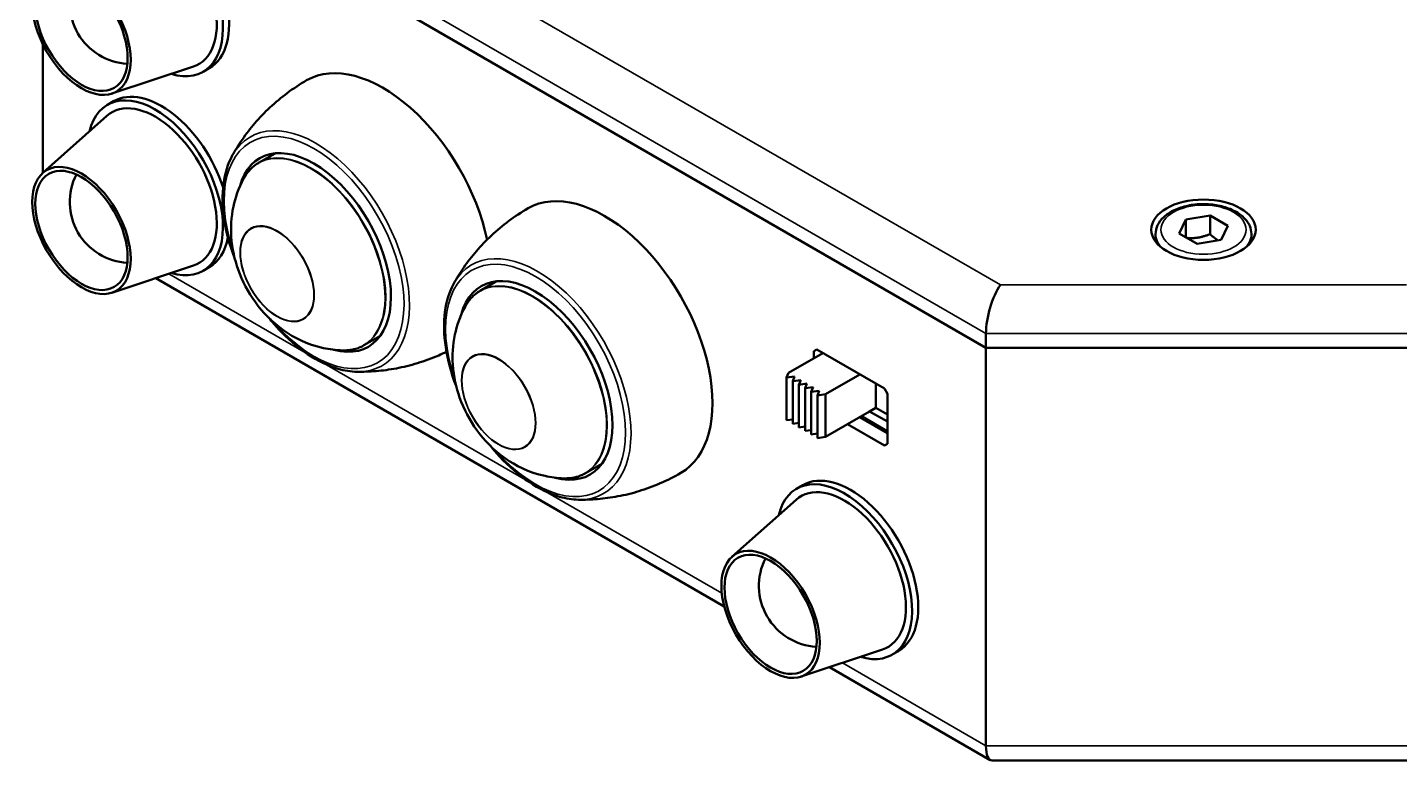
# Model space of a CAD drawing. Header units: inches. Extents: x -24.6 to 49, y -43 to 20.8.
# Drawn here: x -24.56 to -15.24, y 8.73 to 13.7 of the extents above; entities that cross this region are included whole.
import ezdxf

# ---------------------------------------------------------------- set-up
doc = ezdxf.new("R2010")
doc.units = ezdxf.units.IN
doc.header["$MEASUREMENT"] = 0
doc.layers.add('Visible (ANSI)', color=7, linetype='Continuous', lineweight=50)
doc.layers.add('Visible Narrow (ANSI)', color=7, linetype='Continuous', lineweight=35)

msp = doc.modelspace()

# ---------------------------------------------------------------- linework, layer by layer
at = {"layer": 'Visible (ANSI)'}
for p, q in [((-24.4528, 15.2251), (-18.0517, 11.5295)), ((-24.4528, 15.2251), (-18.0517, 11.5295)), ((-24.4528, 12.7151), (-24.4528, 13.5884)), ((-23.9834, 13.2528), (-23.4306, 13.4365)), ((-23.3225, 13.426), (-23.3643, 13.4019)), ((-23.9721, 13.2011), (-24.0139, 13.177)), ((-24.4526, 12.7153), (-24.0171, 13.1022)), ((-22.988, 12.7834), (-22.8764, 12.8479)), ((-16.74, 12.3047), (-16.6959, 12.3998)), ((-16.6959, 12.3998), (-16.5312, 12.4253)), ((-16.6959, 12.3998), (-16.6959, 12.2793)), ((-16.5312, 12.4253), (-16.4106, 12.3557)), ((-16.5312, 12.2999), (-16.5312, 12.4253)), ((-16.9001, 12.3013), (-16.9001, 12.2485)), ((-16.6194, 12.2351), (-16.74, 12.3047)), ((-16.4106, 12.3557), (-16.4548, 12.2606)), ((-16.2505, 12.3013), (-16.2505, 12.2485)), ((-16.4548, 12.2606), (-16.6194, 12.2351)), ((-23.9834, 11.9027), (-23.4306, 12.0864)), ((-23.3225, 12.0759), (-23.3643, 12.0518)), ((-23.6852, 12.0018), (-19.8283, 9.7751)), ((-21.4847, 11.9155), (-21.3731, 11.98)), ((-22.2734, 11.5458), (-22.1618, 11.6102)), ((-18.0517, 11.5295), (-18.0517, 11.6259)), ((-19.1583, 11.4933), (-19.3922, 11.3583)), ((-19.2, 11.5174), (-19.2209, 11.5054)), ((-19.2209, 11.4572), (-19.2209, 11.5054)), ((-19.2, 11.5174), (-18.7407, 11.2522)), ((-18.0517, 8.8292), (-18.0517, 11.5295)), ((-18.0517, 11.5295), (-15.0989, 11.5295)), ((-18.0517, 11.5295), (-15.0989, 11.5295)), ((-19.3922, 11.3583), (-19.4047, 11.327)), ((-19.4047, 11.327), (-19.3504, 11.3342)), ((-19.4047, 11.0377), (-19.4047, 11.327)), ((-19.3504, 11.3342), (-19.3629, 11.3029)), ((-19.3629, 11.3029), (-19.3086, 11.3101)), ((-19.3629, 11.3029), (-19.3629, 11.0135)), ((-19.3086, 11.3101), (-19.3212, 11.2787)), ((-19.3212, 11.2787), (-19.2669, 11.286)), ((-19.3212, 11.2787), (-19.3212, 10.9894)), ((-19.2669, 11.286), (-19.2794, 11.2546)), ((-18.9078, 11.3487), (-19.1416, 11.2137)), ((-18.7992, 11.286), (-18.7992, 11.122)), ((-19.2794, 11.2546), (-19.2251, 11.2619)), ((-19.2794, 11.2546), (-19.2794, 10.9653)), ((-19.2251, 11.2619), (-19.2377, 11.2305)), ((-19.2377, 11.2305), (-19.1834, 11.2378)), ((-19.2377, 11.2305), (-19.2377, 10.9412)), ((-19.1834, 11.2378), (-19.1959, 11.2064)), ((-19.1959, 11.2064), (-19.1416, 11.2137)), ((-19.1959, 11.2064), (-19.1959, 10.9171)), ((-19.1416, 11.2137), (-19.1416, 10.9243)), ((-18.7198, 11.216), (-18.7407, 11.2522)), ((-18.7198, 11.216), (-18.7198, 10.8785)), ((-18.841, 11.0979), (-19.1416, 10.9243)), ((-18.7992, 11.122), (-18.841, 11.0979)), ((-18.7198, 11.028), (-18.841, 11.0979)), ((-18.7992, 11.122), (-18.7198, 11.0762)), ((-19.3629, 11.0432), (-19.4047, 11.0377)), ((-19.3212, 11.0191), (-19.3629, 11.0135)), ((-19.2794, 10.995), (-19.3212, 10.9894)), ((-18.7407, 10.8665), (-18.9913, 11.0111)), ((-18.9078, 11.0594), (-18.7198, 10.9508)), ((-19.2377, 10.9709), (-19.2794, 10.9653)), ((-19.1959, 10.9468), (-19.2377, 10.9412)), ((-19.1416, 10.9243), (-19.1959, 10.9171)), ((-18.7407, 10.8665), (-18.7198, 10.8785)), ((-20.7701, 10.6779), (-20.6585, 10.7423)), ((-19.2952, 10.5973), (-19.3369, 10.5732)), ((-19.7756, 10.1115), (-19.3402, 10.4984)), ((-19.3065, 9.2989), (-18.7537, 9.4826)), ((-18.6456, 9.4721), (-18.6873, 9.448)), ((-19.1142, 9.3628), (-18.023, 8.7328)), ((-18.0103, 8.7294), (-15.1403, 8.7294))]:
    msp.add_line(p, q, dxfattribs=at)
for centre in [(-23.8561, 13.8681), (-23.8561, 12.5179), (-19.1792, 9.9142)]:
    msp.add_arc(centre, 0.4134, 153.16429, 266.83571, dxfattribs=at)
for centre, major_axis, ratio, start_param, end_param in [((-23.6891, 13.9645), (0.3248, -0.5626), 0.57735, 5.73536, 9.972603), ((-23.6473, 13.9886), (0.3248, -0.5626), 0.57735, 0, 3.141593), ((-23.6891, 13.9645), (0.2953, -0.5114), 0.57735, 6.16506, 9.542904), ((-22.144, 12.4456), (-0.5182, 0.8976), 0.57735, 4.195699, 6.283185), ((-23.6891, 12.6144), (0.3248, -0.5626), 0.57735, 5.73536, 9.972603), ((-23.6473, 12.6385), (-0.3248, 0.5626), 0.57735, 4.353718, 6.283185), ((-23.6891, 12.6144), (0.2953, -0.5114), 0.57735, 6.16506, 9.542904), ((-22.6117, 12.1756), (0.3691, -0.6393), 0.57735, 5.757243, 9.95072), ((-20.6407, 11.5777), (0.5182, -0.8976), 0.57735, 0, 3.141593), ((-23.6473, 12.6385), (0.3248, -0.5626), 0.57735, 0, 0.594805), ((-21.1084, 11.3077), (0.3691, -0.6393), 0.57735, 5.757243, 9.95072), ((-17.9538, 11.7623), (-0.0631, -0.2354), 0.317837, 3.842032, 5.412828), ((-19.0121, 10.0106), (0.3248, -0.5626), 0.57735, 5.73536, 9.972603), ((-18.9704, 10.0347), (0.3248, -0.5626), 0.57735, 0, 3.141593), ((-19.0121, 10.0106), (0.2953, -0.5114), 0.57735, 6.16506, 9.542904), ((-17.9538, 8.9656), (-0.0631, -0.2354), 0.317837, 5.412828, 6.368145)]:
    msp.add_ellipse(centre, major_axis=major_axis, ratio=ratio, start_param=start_param, end_param=end_param, dxfattribs=at)
for centre, major_axis in [((-24.1902, 13.6752), (-0.2362, 0.4091)), ((-24.1902, 13.6752), (-0.2215, 0.3836)), ((-24.1902, 12.3251), (0.2362, -0.4091)), ((-24.1902, 12.3251), (0.2215, -0.3836)), ((-16.5753, 12.3302), (-0.3543, 0)), ((-19.5132, 9.7213), (0.2362, -0.4091)), ((-19.5132, 9.7213), (0.2215, -0.3836))]:
    msp.add_ellipse(centre, major_axis=major_axis, ratio=0.57735, dxfattribs=at)
for points, knots in [([(-22.6622, 13.3432), (-22.7076, 13.317), (-22.7515, 13.2881), (-22.8348, 13.2263), (-22.8742, 13.1933), (-22.9478, 13.1246), (-22.9818, 13.0889), (-23.0443, 13.0162), (-23.0726, 12.9793), (-23.1237, 12.9055), (-23.1465, 12.8687), (-23.1666, 12.8325)], [0.9249504, 0.9249504, 0.9249504, 0.9249504, 0.9915185, 0.9915185, 1.0580866, 1.0580866, 1.1246547, 1.1246547, 1.1912228, 1.1912228, 1.2577909, 1.2577909, 1.2577909, 1.2577909]), ([(-23.1666, 12.8325), (-23.1971, 12.7777), (-23.217, 12.713), (-23.2361, 12.5671), (-23.2343, 12.4855), (-23.2088, 12.3151), (-23.1851, 12.2264), (-23.1509, 12.1365), (-23.1501, 12.1345), (-23.1493, 12.1325)], [1.2577909, 1.2577909, 1.2577909, 1.2577909, 1.5712671, 1.5712671, 1.89691, 1.89691, 2.2233638, 2.2233638, 2.2309263, 2.2309263, 2.2309263, 2.2309263]), ([(-23.0898, 12.6758), (-23.0848, 12.6852), (-23.0794, 12.6941), (-23.0678, 12.7111), (-23.0617, 12.7192), (-23.0487, 12.7345), (-23.0419, 12.7418), (-23.0276, 12.7553), (-23.0201, 12.7616), (-23.0045, 12.7733), (-22.9964, 12.7786), (-22.988, 12.7834)], [5.0169356, 5.0169356, 5.0169356, 5.0169356, 5.0851955, 5.0851955, 5.1534553, 5.1534553, 5.2217152, 5.2217152, 5.2899751, 5.2899751, 5.3582349, 5.3582349, 5.3582349, 5.3582349]), ([(-23.0898, 12.6758), (-23.1251, 12.6106), (-23.1463, 12.5468), (-23.1751, 12.412), (-23.1775, 12.344), (-23.1681, 12.199), (-23.1508, 12.1268), (-23.0981, 11.9787), (-23.0592, 11.9059), (-22.9594, 11.7692), (-22.899, 11.705), (-22.7475, 11.5983), (-22.6622, 11.5524), (-22.5076, 11.5186), (-22.4642, 11.5127), (-22.4175, 11.5114)], [1.26625, 1.26625, 1.26625, 1.26625, 1.493743, 1.493743, 1.787989, 1.787989, 2.187872, 2.187872, 2.679671, 2.679671, 3.17147, 3.17147, 3.582211, 3.582211, 3.725244, 3.725244, 3.725244, 3.725244]), ([(-16.9001, 12.3013), (-16.9001, 12.3215), (-16.8953, 12.3417), (-16.877, 12.3805), (-16.8628, 12.399), (-16.8255, 12.4338), (-16.8013, 12.4495), (-16.746, 12.4758), (-16.7146, 12.486), (-16.6485, 12.4999), (-16.6139, 12.5035), (-16.5446, 12.504), (-16.51, 12.5009), (-16.4439, 12.4882), (-16.4123, 12.4785), (-16.3553, 12.453), (-16.3297, 12.4372), (-16.2883, 12.4002), (-16.2721, 12.3791), (-16.2545, 12.3385), (-16.2505, 12.3199), (-16.2505, 12.3013)], [0.785398, 0.785398, 0.785398, 0.785398, 1.051193, 1.051193, 1.340817, 1.340817, 1.668912, 1.668912, 2.007623, 2.007623, 2.343756, 2.343756, 2.678315, 2.678315, 3.014231, 3.014231, 3.352883, 3.352883, 3.682483, 3.682483, 3.926991, 3.926991, 3.926991, 3.926991]), ([(-21.1589, 12.4752), (-21.2043, 12.449), (-21.2482, 12.4202), (-21.3315, 12.3583), (-21.3709, 12.3254), (-21.4445, 12.2566), (-21.4786, 12.2209), (-21.541, 12.1483), (-21.5694, 12.1114), (-21.6204, 12.0376), (-21.6432, 12.0008), (-21.6633, 11.9646)], [3.9805171, 3.9805171, 3.9805171, 3.9805171, 4.0470852, 4.0470852, 4.1136533, 4.1136533, 4.1802214, 4.1802214, 4.2467895, 4.2467895, 4.3133576, 4.3133576, 4.3133576, 4.3133576]), ([(-21.6633, 11.9646), (-21.6938, 11.9098), (-21.7137, 11.845), (-21.7328, 11.6992), (-21.731, 11.6176), (-21.7055, 11.4472), (-21.6818, 11.3585), (-21.6476, 11.2686), (-21.6468, 11.2666), (-21.646, 11.2645)], [4.3133576, 4.3133576, 4.3133576, 4.3133576, 4.6268338, 4.6268338, 4.9524767, 4.9524767, 5.2789304, 5.2789304, 5.286493, 5.286493, 5.286493, 5.286493]), ([(-21.5865, 11.8079), (-21.5815, 11.8172), (-21.5761, 11.8262), (-21.5645, 11.8432), (-21.5584, 11.8513), (-21.5454, 11.8666), (-21.5386, 11.8738), (-21.5243, 11.8874), (-21.5168, 11.8937), (-21.5012, 11.9053), (-21.4931, 11.9107), (-21.4847, 11.9155)], [1.9613689, 1.9613689, 1.9613689, 1.9613689, 2.0296288, 2.0296288, 2.0978887, 2.0978887, 2.1661485, 2.1661485, 2.2344084, 2.2344084, 2.3026682, 2.3026682, 2.3026682, 2.3026682]), ([(-21.5865, 11.8079), (-21.6218, 11.7426), (-21.643, 11.6788), (-21.6718, 11.5441), (-21.6742, 11.4761), (-21.6648, 11.331), (-21.6475, 11.2588), (-21.5948, 11.1108), (-21.5559, 11.038), (-21.4561, 10.9013), (-21.3957, 10.837), (-21.2442, 10.7303), (-21.1589, 10.6845), (-21.0043, 10.6507), (-20.9609, 10.6448), (-20.9142, 10.6435)], [4.321816, 4.321816, 4.321816, 4.321816, 4.54931, 4.54931, 4.843556, 4.843556, 5.243439, 5.243439, 5.735238, 5.735238, 6.227036, 6.227036, 6.637778, 6.637778, 6.78081, 6.78081, 6.78081, 6.78081]), ([(-22.9179, 11.7316), (-22.8974, 11.7062), (-22.8762, 11.6817), (-22.792, 11.5911), (-22.7249, 11.533), (-22.5874, 11.4406), (-22.5171, 11.4065), (-22.4048, 11.3741), (-22.3618, 11.3672), (-22.3203, 11.3665)], [2.7605671, 2.7605671, 2.7605671, 2.7605671, 2.8737245, 2.8737245, 3.1993889, 3.1993889, 3.5260906, 3.5260906, 3.7337025, 3.7337025, 3.7337025, 3.7337025]), ([(-22.2734, 11.5458), (-22.2818, 11.5409), (-22.2905, 11.5366), (-22.3084, 11.5289), (-22.3176, 11.5256), (-22.3365, 11.5199), (-22.3462, 11.5176), (-22.3659, 11.5141), (-22.376, 11.5128), (-22.3965, 11.5113), (-22.4069, 11.5111), (-22.4175, 11.5114)], [2.2166423, 2.2166423, 2.2166423, 2.2166423, 2.2849021, 2.2849021, 2.353162, 2.353162, 2.4214218, 2.4214218, 2.4896817, 2.4896817, 2.5579415, 2.5579415, 2.5579415, 2.5579415]), ([(-22.3203, 11.3665), (-22.2788, 11.3659), (-22.2356, 11.3672), (-22.1461, 11.3745), (-22.1, 11.3806), (-22.0059, 11.3984), (-21.9579, 11.4101), (-21.8616, 11.4394), (-21.8133, 11.457), (-21.7481, 11.4853), (-21.7306, 11.4933), (-21.7132, 11.5017)], [3.7337025, 3.7337025, 3.7337025, 3.7337025, 3.8002706, 3.8002706, 3.8668387, 3.8668387, 3.9334068, 3.9334068, 3.9999749, 3.9999749, 4.0245905, 4.0245905, 4.0245905, 4.0245905]), ([(-21.4146, 10.8636), (-21.3941, 10.8383), (-21.3729, 10.8138), (-21.2887, 10.7232), (-21.2216, 10.665), (-21.0841, 10.5727), (-21.0138, 10.5386), (-20.9015, 10.5061), (-20.8585, 10.4993), (-20.817, 10.4986)], [5.8161338, 5.8161338, 5.8161338, 5.8161338, 5.9292912, 5.9292912, 6.2549556, 6.2549556, 6.5816573, 6.5816573, 6.7892692, 6.7892692, 6.7892692, 6.7892692]), ([(-20.7701, 10.6779), (-20.7785, 10.673), (-20.7872, 10.6687), (-20.8051, 10.661), (-20.8143, 10.6576), (-20.8332, 10.652), (-20.8429, 10.6497), (-20.8626, 10.6461), (-20.8727, 10.6449), (-20.8932, 10.6434), (-20.9037, 10.6432), (-20.9142, 10.6435)], [5.4442609, 5.4442609, 5.4442609, 5.4442609, 5.5125207, 5.5125207, 5.5807806, 5.5807806, 5.6490405, 5.6490405, 5.7173003, 5.7173003, 5.7855602, 5.7855602, 5.7855602, 5.7855602]), ([(-20.817, 10.4986), (-20.7755, 10.498), (-20.7323, 10.4992), (-20.6428, 10.5066), (-20.5967, 10.5127), (-20.5026, 10.5305), (-20.4546, 10.5421), (-20.3583, 10.5714), (-20.31, 10.5891), (-20.2148, 10.6303), (-20.1679, 10.6539), (-20.1225, 10.6801)], [0.5060839, 0.5060839, 0.5060839, 0.5060839, 0.572652, 0.572652, 0.6392201, 0.6392201, 0.7057882, 0.7057882, 0.7723563, 0.7723563, 0.8389244, 0.8389244, 0.8389244, 0.8389244])]:
    msp.add_open_spline(points, degree=3, knots=knots, dxfattribs=at)
for points, weights in [([(-16.5312, 12.2999), (-16.6098, 12.2686), (-16.6862, 12.2737)], [1, 1.14666441016, 1.01523736138]), ([(-16.476, 12.2573), (-16.5016, 12.273), (-16.5312, 12.2999)], [1.07672477615, 1.07039454817, 1])]:
    msp.add_rational_spline(points, weights, degree=2, dxfattribs=at)
at = {"layer": 'Visible Narrow (ANSI)'}
for p, q in [((-17.9538, 11.9552), (-24.2166, 15.5709)), ((-24.4528, 15.3216), (-18.0517, 11.6259)), ((-22.6644, 11.4924), (-23.5973, 12.031)), ((-15.1968, 11.9552), (-17.9538, 11.9552)), ((-18.0517, 11.6259), (-15.0989, 11.6259)), ((-21.1611, 10.6244), (-22.5442, 11.423)), ((-18.7198, 10.9653), (-18.8952, 11.0666)), ((-19.8447, 9.8644), (-21.0409, 10.5551)), ((-18.0517, 8.8292), (-19.0264, 9.392)), ((-15.0989, 8.8292), (-18.0517, 8.8292))]:
    msp.add_line(p, q, dxfattribs=at)
for centre, major_axis, start_param, end_param in [((-22.5972, 12.184), (-0.4478, 0.7755), 2.808752, 6.616026), ((-22.6117, 12.1756), (0.4317, -0.7477), 5.047341, 10.660623), ((-22.6343, 12.1626), (0.3567, -0.6178), 5.941886, 9.766077), ((-22.6307, 12.1646), (-0.3573, 0.6188), 3.141593, 6.283185), ((-16.5753, 12.3013), (-0.3248, 0), 0, 0.569132), ((-16.5753, 12.3013), (0.3248, 0), 5.714053, 6.283185), ((-21.1084, 11.3077), (0.4317, -0.7477), 5.047341, 10.660623), ((-21.0939, 11.3161), (-0.4478, 0.7755), 2.808752, 6.616026), ((-21.1274, 11.2967), (-0.3573, 0.6188), 3.141593, 6.283185), ((-21.131, 11.2946), (0.3567, -0.6178), 5.941886, 9.766077)]:
    msp.add_ellipse(centre, major_axis=major_axis, ratio=0.57735, start_param=start_param, end_param=end_param, dxfattribs=at)
for centre, major_axis in [((-16.5753, 12.3302), (0.2894, 0)), ((-22.8618, 12.0312), (-0.1781, 0.3085)), ((-22.8622, 12.0309), (-0.1762, 0.3051)), ((-21.3585, 11.1633), (0.1781, -0.3085)), ((-21.3589, 11.163), (0.1762, -0.3051))]:
    msp.add_ellipse(centre, major_axis=major_axis, ratio=0.57735, dxfattribs=at)

doc.saveas('drawing.dxf')
